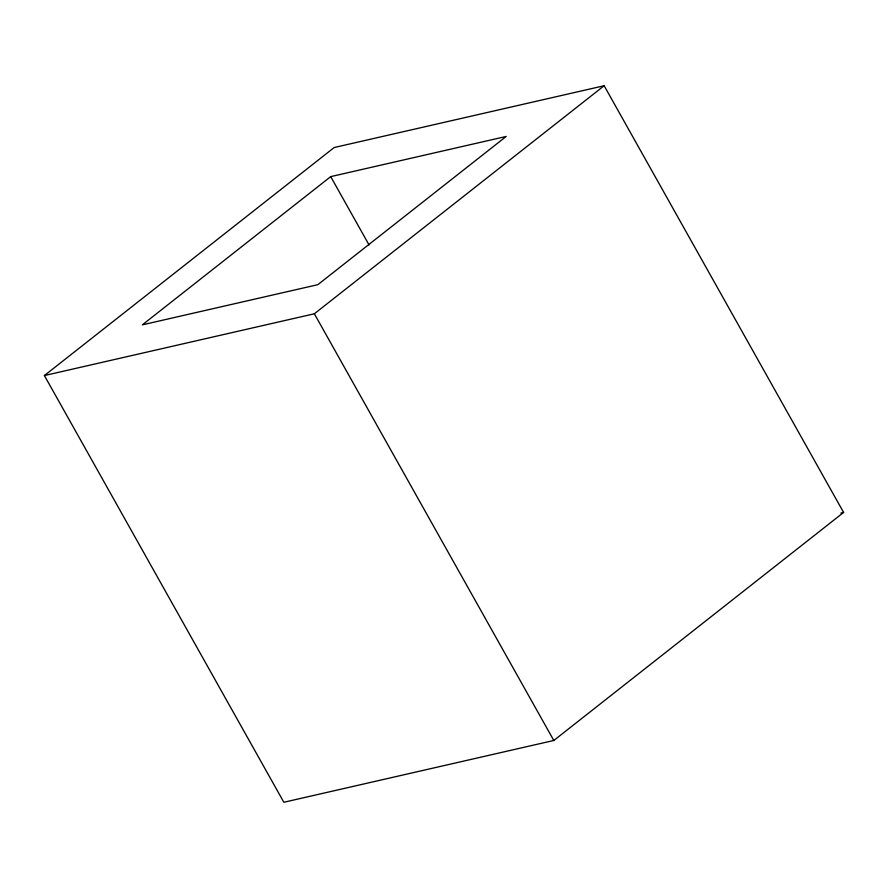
<?xml version="1.0" encoding="UTF-8"?>
<svg xmlns="http://www.w3.org/2000/svg" width="888" height="888" viewBox="0 0 888 888"><rect width="100%" height="100%" fill="white"/><g stroke="black" fill="none" stroke-linecap="round" stroke-linejoin="round"><path stroke-width="1.33" d="M44.4 375.557L334.188 147.53L604.151 85.736L843.6 512.443L553.812 740.47L283.849 802.264L44.4 375.557L314.363 313.775L604.151 85.736M330.713 176.623L142.358 324.841L317.826 284.682L506.193 136.452L330.713 176.623L369.053 244.944M840.903 513.053L843.6 512.443M314.363 313.775L553.812 740.47"/></g></svg>
